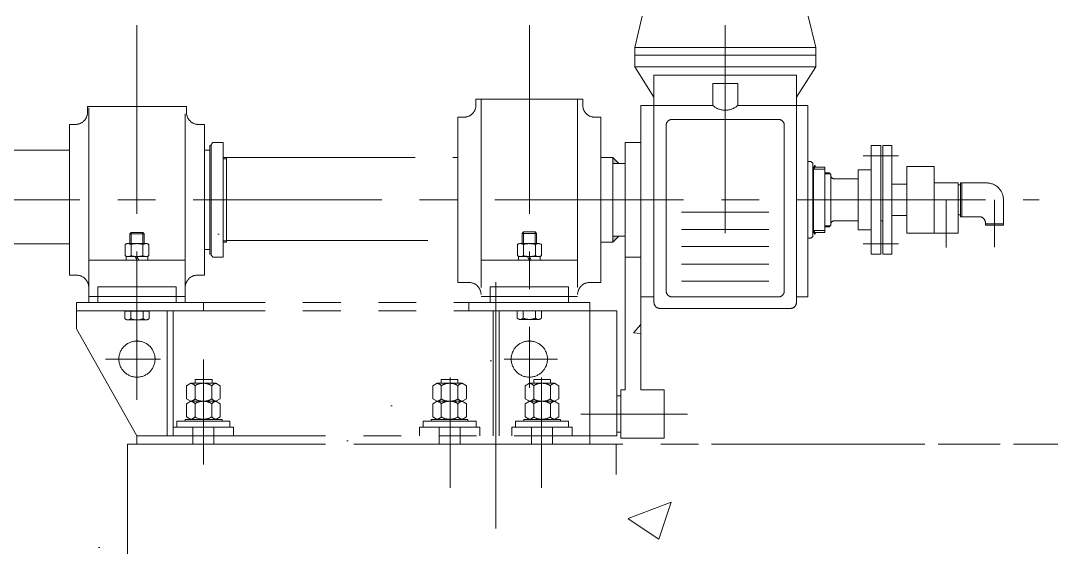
# Model space of a CAD drawing. Header units: millimetres. Extents: x 52110 to 400893, y -153728 to 31997.
# Drawn here: x 190182 to 191889, y -143907 to -143034 of the extents above; entities that cross this region are included whole.
import ezdxf

# ---------------------------------------------------------------- set-up
doc = ezdxf.new("R2010")
doc.units = ezdxf.units.MM
doc.header["$LTSCALE"] = 500
doc.linetypes.add('CENTER', pattern=[2, 1.25, -0.25, 0.25, -0.25])
doc.linetypes.add('PHANTOM2', pattern=[1.25, 0.625, -0.125, 0.125, -0.125, 0.125, -0.125])
for name, color, linetype, lineweight in [('2D', 4, 'PHANTOM2', 20), ('SHI', 7, 'Continuous', 40), ('ZHONG', 1, 'CENTER', 20)]:
    doc.layers.add(name, color=color, linetype=linetype, lineweight=lineweight)

# ---------------------------------------------------------------- blocks, each defined once
blk = doc.blocks.new('g11')
at = {"layer": '2D'}
h = blk.add_hatch(color=256, dxfattribs=at)
h.paths.add_polyline_path([(154041.9, 72533.8), (154041.9, 72533.8), (154041.9, 72523.8), (154031.9, 72523.8)])
h.paths.add_polyline_path([(154031.9, 72403.8), (154041.9, 72403.8), (154041.9, 72393.8)])
for p, q in [((153705.9, 72716.2), (153718.4, 72768.5)), ((154005.9, 72716.2), (153993.4, 72768.5)), ((153705.9, 72716.2), (153705.9, 72684.5)), ((153705.9, 72716.2), (154005.9, 72716.2)), ((154005.9, 72716.2), (154005.9, 72684.5)), ((153705.9, 72703.8), (154005.9, 72703.8)), ((153705.9, 72684.5), (153737.9, 72633.8)), ((153705.9, 72684.5), (154005.9, 72684.5)), ((154005.9, 72684.5), (153973.9, 72633.8)), ((153737.9, 72633.8), (153737.9, 72670.7)), ((153973.9, 72670.7), (153737.9, 72670.7)), ((153973.9, 72633.8), (153973.9, 72670.7)), ((153835.1, 72620.4), (153835.1, 72656.7)), ((153835.1, 72656.7), (153855.9, 72656.7)), ((153876.6, 72656.7), (153855.9, 72656.7)), ((153876.6, 72620.4), (153876.6, 72656.7)), ((153737.9, 72633.8), (153737.9, 72620.4)), ((153973.9, 72633.8), (153973.9, 72620.4)), ((154091.9, 72630.8), (154180.4, 72630.8)), ((154091.9, 72630.8), (154091.9, 72620.8)), ((154100.4, 72630.8), (154100.4, 72293.8)), ((154268.9, 72630.8), (154180.4, 72630.8)), ((154260.4, 72630.8), (154260.4, 72293.8)), ((154268.9, 72630.8), (154268.9, 72620.8)), ((153719.3, 72620.4), (153737.9, 72620.4)), ((153719.3, 72620.4), (153719.3, 72463.8)), ((153737.9, 72620.4), (153737.9, 72463.8)), ((153835.1, 72620.4), (153737.9, 72620.4)), ((153973.9, 72620.4), (153876.6, 72620.4)), ((153973.9, 72620.4), (153973.9, 72463.8)), ((153973.9, 72620.4), (153995.9, 72620.4)), ((153995.9, 72620.4), (153995.9, 72523.8)), ((154748.4, 72618.8), (154748.4, 72608.8)), ((154912.4, 72618.8), (154748.4, 72618.8)), ((154750.4, 72293.8), (154750.4, 72618.8)), ((154910.4, 72303.8), (154910.4, 72618.8)), ((154912.4, 72618.8), (154912.4, 72608.8)), ((153943.7, 72597.2), (153768, 72597.2)), ((154061.9, 72600.8), (154071.9, 72600.8)), ((154061.9, 72326.8), (154061.9, 72600.8)), ((154298.9, 72600.8), (154288.9, 72600.8)), ((154298.9, 72326.8), (154298.9, 72600.8)), ((153758, 72587.2), (153758, 72463.8)), ((153953.7, 72587.2), (153953.7, 72463.8)), ((154718.4, 72588.8), (154728.4, 72588.8)), ((154718.4, 72338.8), (154718.4, 72588.8)), ((154942.4, 72588.8), (154932.4, 72588.8)), ((154942.4, 72338.8), (154942.4, 72588.8)), ((153995.9, 72558.7), (154021.9, 72558.7)), ((154021.9, 72558.7), (154021.9, 72523.8)), ((154704.5, 72558.8), (154687.5, 72558.8)), ((154687.5, 72463.8), (154687.5, 72558.8)), ((154707.5, 72555.8), (154704.5, 72558.8)), ((153594.9, 72553.8), (153579.9, 72553.8)), ((153579.9, 72553.8), (153579.9, 72463.8)), ((153594.9, 72553.8), (153594.9, 72463.8)), ((153613.9, 72553.8), (153597.9, 72553.8)), ((153597.9, 72553.8), (153597.9, 72463.8)), ((153613.9, 72553.8), (153613.9, 72463.8)), ((154707.5, 72463.8), (154707.5, 72555.8)), ((154709.5, 72553.8), (154707.5, 72553.8)), ((154709.5, 72463.8), (154709.5, 72553.8)), ((154718.4, 72546.3), (154709.5, 72546.3)), ((153713.9, 72527.5), (153710.9, 72524.5)), ((153710.9, 72463.8), (153710.9, 72524.5)), ((153713.9, 72527.5), (153719.3, 72527.5)), ((153995.9, 72523.8), (153995.9, 72302.8)), ((154041.9, 72523.8), (154021.9, 72523.8)), ((154021.9, 72523.8), (154021.9, 72368.9)), ((154041.9, 72533.8), (154031.9, 72523.8)), ((154041.9, 72533.8), (154041.9, 72393.8)), ((154061.9, 72533.8), (154041.9, 72533.8)), ((154681.9, 72533.8), (154298.9, 72533.8)), ((154687.5, 72533.8), (154681.9, 72533.8)), ((154681.9, 72533.8), (154681.9, 72463.8)), ((154687.5, 72531.8), (154681.9, 72531.8)), ((153554.9, 72518.8), (153509.9, 72518.8)), ((153509.9, 72518.8), (153509.9, 72408.8)), ((153554.9, 72518.8), (153554.9, 72408.8)), ((153635.9, 72513.8), (153613.9, 72513.8)), ((153635.9, 72513.8), (153635.9, 72463.8)), ((153683.9, 72508.8), (153680.9, 72505.8)), ((153680.9, 72505.8), (153680.9, 72463.8)), ((153690.9, 72506.8), (153681.9, 72506.8)), ((153690.9, 72508.8), (153683.9, 72508.8)), ((153707.3, 72517.9), (153690.9, 72517.9)), ((153690.9, 72517.9), (153690.9, 72463.8)), ((153709.4, 72514.4), (153690.9, 72514.4)), ((153707.8, 72520.9), (153706.5, 72520.2)), ((153709.4, 72514), (153706.5, 72520.2)), ((153709.4, 72514.4), (153707.3, 72517.9)), ((153710.9, 72514.4), (153707.8, 72520.9)), ((153709.4, 72514), (153709.4, 72463.8)), ((153465.9, 72491.8), (153422.9, 72491.8)), ((153463.9, 72491.8), (153463.9, 72435.8)), ((153465.9, 72491.8), (153465.9, 72435.8)), ((153469.9, 72488.8), (153465.9, 72488.8)), ((153509.9, 72491.8), (153469.9, 72491.8)), ((153469.9, 72491.8), (153469.9, 72408.8)), ((153579.9, 72489.8), (153554.9, 72489.8)), ((153675.9, 72498.8), (153635.9, 72498.8)), ((153394.9, 72463.8), (153394.9, 72421.8)), ((153579.9, 72463.8), (153579.9, 72373.8)), ((153594.9, 72463.8), (153594.9, 72373.8)), ((153597.9, 72463.8), (153597.9, 72373.8)), ((153613.9, 72463.8), (153613.9, 72373.8)), ((153635.9, 72463.8), (153635.9, 72413.8)), ((153680.9, 72421.8), (153680.9, 72463.8)), ((153690.9, 72409.7), (153690.9, 72463.8)), ((153709.4, 72413.5), (153709.4, 72463.8)), ((153710.9, 72463.8), (153710.9, 72403)), ((153719.3, 72463.8), (153719.3, 72302.8)), ((153737.9, 72463.8), (153737.9, 72302.8)), ((153758, 72463.8), (153758, 72312.8)), ((153953.7, 72463.8), (153953.7, 72312.8)), ((153973.9, 72463.8), (153973.9, 72302.8)), ((154681.9, 72393.8), (154681.9, 72463.8)), ((154687.5, 72463.8), (154687.5, 72368.8)), ((154707.5, 72463.8), (154707.5, 72371.8)), ((154709.5, 72463.8), (154709.5, 72373.8)), ((153469.9, 72438.8), (153465.9, 72438.8)), ((153579.9, 72437.8), (153554.9, 72437.8)), ((153928.1, 72443.2), (153783.7, 72443.2)), ((153424.9, 72423.8), (153394.9, 72423.8)), ((153424.9, 72421.8), (153394.9, 72421.8)), ((153424.9, 72425.8), (153424.9, 72421.8)), ((153465.9, 72435.8), (153434.9, 72435.8)), ((153597.9, 72428.8), (153594.9, 72428.8)), ((153675.9, 72428.8), (153635.9, 72428.8)), ((153683.9, 72418.8), (153680.9, 72421.8)), ((153690.9, 72420.8), (153681.9, 72420.8)), ((153554.9, 72408.8), (153469.9, 72408.8)), ((153635.9, 72413.8), (153613.9, 72413.8)), ((153690.9, 72418.8), (153683.9, 72418.8)), ((153709.4, 72413.2), (153690.9, 72413.2)), ((153707.3, 72409.7), (153690.9, 72409.7)), ((153709.4, 72413.5), (153706.5, 72407.3)), ((153707.8, 72406.7), (153706.5, 72407.3)), ((153709.4, 72413.2), (153707.3, 72409.7)), ((153710.9, 72413.2), (153707.8, 72406.7)), ((153713.9, 72400), (153710.9, 72403)), ((153928.1, 72414.8), (153783.7, 72414.8)), ((154041.9, 72403.8), (154021.9, 72403.8)), ((154041.9, 72393.8), (154031.9, 72403.8)), ((153713.9, 72400), (153719.3, 72400)), ((153928.1, 72386.4), (153783.7, 72386.4)), ((154061.9, 72393.8), (154041.9, 72393.8)), ((154661.3, 72396.3), (154298.9, 72396.3)), ((154681.9, 72396.3), (154605.5, 72396.3)), ((154687.5, 72395.8), (154681.9, 72395.8)), ((154687.5, 72393.8), (154681.9, 72393.8)), ((154963.1, 72390.8), (154943.6, 72390.8)), ((153594.9, 72373.8), (153579.9, 72373.8)), ((153613.9, 72373.8), (153597.9, 72373.8)), ((153995.9, 72368.9), (154021.9, 72368.9)), ((153995.9, 72368.9), (153995.9, 72148.7)), ((154021.9, 72368.9), (154021.9, 72148.7)), ((154707.5, 72371.8), (154704.5, 72368.8)), ((154709.5, 72373.8), (154707.5, 72373.8)), ((154718.4, 72381.3), (154709.5, 72381.3)), ((153928.1, 72357.2), (153783.7, 72357.2)), ((154100.4, 72363.8), (154260.2, 72363.8)), ((154704.5, 72368.8), (154687.5, 72368.8)), ((154910.4, 72363.8), (154750.5, 72363.8)), ((154718.4, 72338.8), (154730.4, 72338.8)), ((154940.4, 72338.8), (154928.4, 72338.8)), ((154942.4, 72338.8), (154930.4, 72338.8)), ((153928.1, 72328.8), (153783.7, 72328.8)), ((154061.9, 72326.8), (154080.4, 72326.8)), ((154115.4, 72319.8), (154115.4, 72293.8)), ((154115.4, 72319.8), (154245.2, 72319.8)), ((154245.2, 72293.8), (154245.2, 72319.8)), ((154298.9, 72326.8), (154280.4, 72326.8)), ((154765.5, 72293.8), (154765.5, 72319.8)), ((154895.4, 72319.8), (154765.5, 72319.8)), ((154895.4, 72319.8), (154895.4, 72293.8)), ((153737.9, 72302.8), (153719.3, 72302.8)), ((153737.9, 72302.8), (153737.9, 72293.8)), ((153943.7, 72302.8), (153768, 72302.8)), ((153973.9, 72302.8), (153973.9, 72293.8)), ((153973.9, 72302.8), (153995.9, 72302.8)), ((154100.4, 72303.8), (154115.4, 72303.8)), ((154115.4, 72303.8), (154245.2, 72303.8)), ((154245.2, 72303.8), (154260.4, 72303.8)), ((154765.5, 72303.8), (154750.4, 72303.8)), ((154895.4, 72303.8), (154765.5, 72303.8)), ((154910.4, 72303.8), (154895.4, 72303.8)), ((154910.4, 72303.8), (154910.4, 72293.8)), ((153747.9, 72283.8), (153963.9, 72283.8)), ((154080.4, 72293.8), (154080.4, 72058.7)), ((154930.4, 72293.8), (154080.4, 72293.8)), ((154280.4, 72293.8), (154280.4, 72279.8)), ((154720.4, 72293.8), (154720.4, 72279.8)), ((154930.4, 72293.8), (154930.4, 72249.8)), ((154035.4, 72279.8), (154035.4, 72072.7)), ((154930.4, 72279.8), (154035.4, 72279.8)), ((154230.4, 72279.8), (154230.4, 72072.7)), ((154240.4, 72279.8), (154240.4, 72072.7)), ((154770.4, 72279.8), (154770.4, 72072.7)), ((154780.4, 72279.8), (154780.4, 72072.7)), ((154930.4, 72249.8), (154830.4, 72072.7)), ((154173.2, 72165.8), (154145.1, 72165.8)), ((154145.1, 72165.8), (154145.1, 72160.2)), ((154173.2, 72160.2), (154173.2, 72165.8)), ((154298.6, 72165.8), (154326.7, 72165.8)), ((154298.6, 72160.2), (154298.6, 72165.8)), ((154326.7, 72165.8), (154326.7, 72160.2)), ((154706.1, 72165.8), (154706.1, 72160.2)), ((154734.2, 72165.8), (154706.1, 72165.8)), ((154720.4, 72166.1), (154720.4, 72123.4)), ((154734.2, 72160.2), (154734.2, 72165.8)), ((153995.9, 72148.7), (153956.9, 72148.7)), ((153956.9, 72148.7), (153956.9, 72068.7)), ((154028.9, 72148.7), (154021.9, 72148.7)), ((154028.9, 72148.7), (154028.9, 72068.7)), ((154138.6, 72159.7), (154131.6, 72155.7)), ((154131.6, 72155.7), (154131.6, 72133.8)), ((154138.6, 72159.7), (154180.1, 72159.7)), ((154145.5, 72155.7), (154145.5, 72133.8)), ((154173.2, 72155.7), (154173.2, 72133.8)), ((154180.1, 72159.7), (154187.1, 72155.7)), ((154187.1, 72155.7), (154187.1, 72133.8)), ((154291.6, 72159.7), (154284.7, 72155.7)), ((154284.7, 72155.7), (154284.7, 72133.8)), ((154333.2, 72159.7), (154291.6, 72159.7)), ((154298.6, 72155.7), (154298.6, 72133.8)), ((154326.3, 72155.7), (154326.3, 72133.8)), ((154333.2, 72159.7), (154340.1, 72155.7)), ((154340.1, 72155.7), (154340.1, 72133.8)), ((154699.6, 72159.7), (154692.6, 72155.7)), ((154692.6, 72155.7), (154692.6, 72133.8)), ((154699.6, 72159.7), (154741.1, 72159.7)), ((154706.5, 72155.7), (154706.5, 72133.8)), ((154734.2, 72155.7), (154734.2, 72133.8)), ((154741.1, 72159.7), (154748.1, 72155.7)), ((154748.1, 72155.7), (154748.1, 72133.8)), ((154035.4, 72138.7), (154028.9, 72138.7)), ((154138.6, 72129.8), (154131.6, 72133.8)), ((154138.6, 72129.8), (154131.6, 72125.8)), ((154138.6, 72129.8), (154180.1, 72129.8)), ((154138.6, 72129.8), (154180.1, 72129.8)), ((154180.1, 72129.8), (154187.1, 72133.8)), ((154180.1, 72129.8), (154187.1, 72125.8)), ((154291.6, 72129.8), (154284.7, 72133.8)), ((154291.6, 72129.8), (154284.7, 72125.8)), ((154333.2, 72129.8), (154291.6, 72129.8)), ((154333.2, 72129.8), (154291.6, 72129.8)), ((154333.2, 72129.8), (154340.1, 72133.8)), ((154333.2, 72129.8), (154340.1, 72125.8)), ((154699.6, 72129.8), (154692.6, 72133.8)), ((154699.6, 72129.8), (154692.6, 72125.8)), ((154699.6, 72129.8), (154741.1, 72129.8)), ((154699.6, 72129.8), (154741.1, 72129.8)), ((154741.1, 72129.8), (154748.1, 72133.8)), ((154741.1, 72129.8), (154748.1, 72125.8)), ((154131.6, 72125.8), (154131.6, 72103.9)), ((154145.5, 72125.8), (154145.5, 72103.9)), ((154173.2, 72125.8), (154173.2, 72103.9)), ((154187.1, 72125.8), (154187.1, 72103.9)), ((154284.7, 72125.8), (154284.7, 72103.9)), ((154298.6, 72125.8), (154298.6, 72103.9)), ((154326.3, 72125.8), (154326.3, 72103.9)), ((154340.1, 72125.8), (154340.1, 72103.9)), ((154692.6, 72125.8), (154692.6, 72103.9)), ((154706.5, 72125.8), (154706.5, 72103.9)), ((154734.2, 72125.8), (154734.2, 72103.9)), ((154748.1, 72125.8), (154748.1, 72103.9)), ((154115.4, 72096.7), (154115.4, 72086.7)), ((154203.4, 72096.7), (154115.4, 72096.7)), ((154203.4, 72096.7), (154115.4, 72096.7)), ((154128.5, 72099.9), (154128.5, 72096.7)), ((154189.6, 72099.9), (154128.5, 72099.9)), ((154138.6, 72099.9), (154131.6, 72103.9)), ((154138.6, 72099.9), (154180.1, 72099.9)), ((154180.1, 72099.9), (154187.1, 72103.9)), ((154189.6, 72099.9), (154189.6, 72096.7)), ((154203.4, 72096.7), (154203.4, 72086.7)), ((154203.4, 72096.7), (154203.4, 72086.7)), ((154268.4, 72096.7), (154356.4, 72096.7)), ((154268.4, 72096.7), (154268.4, 72086.7)), ((154268.4, 72096.7), (154268.4, 72086.7)), ((154268.4, 72096.7), (154356.4, 72096.7)), ((154282.2, 72099.9), (154343.3, 72099.9)), ((154282.2, 72099.9), (154282.2, 72096.7)), ((154291.6, 72099.9), (154284.7, 72103.9)), ((154333.2, 72099.9), (154291.6, 72099.9)), ((154333.2, 72099.9), (154340.1, 72103.9)), ((154343.3, 72099.9), (154343.3, 72096.7)), ((154356.4, 72096.7), (154356.4, 72086.7)), ((154676.4, 72096.7), (154676.4, 72086.7)), ((154764.4, 72096.7), (154676.4, 72096.7)), ((154750.6, 72099.9), (154689.5, 72099.9)), ((154689.5, 72099.9), (154689.5, 72096.7)), ((154699.6, 72099.9), (154692.6, 72103.9)), ((154699.6, 72099.9), (154741.1, 72099.9)), ((154741.1, 72099.9), (154748.1, 72103.9)), ((154750.6, 72099.9), (154750.6, 72096.7)), ((154764.4, 72096.7), (154764.4, 72086.7)), ((154035.4, 72078.7), (154028.9, 72078.7)), ((154109.4, 72086.7), (154109.4, 72072.7)), ((154209.4, 72086.7), (154109.4, 72086.7)), ((154141.9, 72086.7), (154141.9, 72058.7)), ((154176.9, 72086.7), (154176.9, 72058.7)), ((154209.4, 72086.7), (154209.4, 72072.7)), ((154262.4, 72086.7), (154362.4, 72086.7)), ((154262.4, 72086.7), (154262.4, 72072.7)), ((154294.9, 72086.7), (154294.9, 72058.7)), ((154329.9, 72086.7), (154329.9, 72058.7)), ((154362.4, 72086.7), (154362.4, 72072.7)), ((154770.4, 72086.7), (154670.4, 72086.7)), ((154670.4, 72086.7), (154670.4, 72072.7)), ((154702.9, 72086.7), (154702.9, 72058.7)), ((154737.9, 72086.7), (154737.9, 72058.7)), ((153956.9, 72068.7), (154028.9, 72068.7)), ((154830.4, 72072.7), (154035.4, 72072.7)), ((154720.4, 72072.7), (154720.4, 72058.7)), ((154830.4, 72072.7), (154830.4, 72058.7)), ((154036.3, 72058.7), (154036.3, 72008.7)), ((154845.9, 72058.7), (154036.3, 72058.7)), ((154830.4, 72058.7), (154080.4, 72058.7)), ((154845.9, 72058.7), (154845.9, 72008.7))]:
    blk.add_line(p, q, dxfattribs=at)
at = {"layer": '2D', "ltscale": 10}
for p, q in [((155810.4, 72546.1), (154942.4, 72546.2)), ((154170.8, 72391.3), (154170.8, 72410.6)), ((154190, 72391.3), (154190, 72410.6)), ((154820.8, 72391.3), (154820.8, 72409.8)), ((154840, 72391.3), (154840, 72409.8)), ((155810.4, 72390.8), (154942.4, 72390.8))]:
    blk.add_line(p, q, dxfattribs=at)
at = {"layer": '2D', "ltscale": 14}
for p, q in [((154170.8, 72410.6), (154168.4, 72408.2)), ((154168.4, 72391.3), (154168.4, 72408.2)), ((154168.4, 72408.2), (154192.4, 72408.2)), ((154170.8, 72410.6), (154190, 72410.6)), ((154190, 72410.6), (154192.4, 72408.2)), ((154192.4, 72391.3), (154192.4, 72408.2)), ((154820.8, 72409.8), (154818.4, 72407.4)), ((154818.4, 72391.3), (154818.4, 72407.4)), ((154818.4, 72407.4), (154842.4, 72407.4)), ((154820.8, 72409.8), (154840, 72409.8)), ((154840, 72409.8), (154842.4, 72407.4)), ((154842.4, 72391.3), (154842.4, 72407.4)), ((154160.5, 72389.8), (154160.5, 72371.3)), ((154165.4, 72391.3), (154195.1, 72391.3)), ((154170.4, 72389.8), (154170.4, 72371.3)), ((154190.1, 72389.8), (154190.1, 72371.3)), ((154200, 72389.8), (154200, 72371.3)), ((154810.6, 72389.8), (154810.6, 72371.3)), ((154815.5, 72391.3), (154845.2, 72391.3)), ((154820.5, 72389.8), (154820.5, 72371.3)), ((154840.3, 72389.8), (154840.3, 72371.3)), ((154850.1, 72389.8), (154850.1, 72371.3)), ((154162.4, 72363.8), (154162.4, 72369.8)), ((154162.4, 72369.8), (154198.4, 72369.8)), ((154165.4, 72369.8), (154195.1, 72369.8)), ((154177.5, 72363.8), (154180.3, 72369.8)), ((154180.5, 72363.8), (154183.3, 72369.8)), ((154198.4, 72369.8), (154198.4, 72363.8)), ((154812.4, 72363.8), (154812.4, 72369.8)), ((154812.4, 72369.8), (154848.4, 72369.8)), ((154815.5, 72369.8), (154845.2, 72369.8)), ((154827.5, 72363.8), (154830.3, 72369.8)), ((154830.5, 72363.8), (154833.3, 72369.8)), ((154848.4, 72369.8), (154848.4, 72363.8)), ((154198.4, 72363.8), (154162.4, 72363.8)), ((154180.4, 72363.8), (154179.8, 72363.8)), ((154848.4, 72363.8), (154812.4, 72363.8)), ((154830.4, 72363.8), (154831, 72363.8)), ((154160.4, 72279.8), (154160.4, 72267.8)), ((154160.4, 72279.8), (154200.4, 72279.8)), ((154170.4, 72279.8), (154170.4, 72267.8)), ((154190.4, 72279.8), (154190.4, 72267.8)), ((154200.4, 72279.8), (154200.4, 72267.8)), ((154810.4, 72279), (154810.4, 72267)), ((154810.4, 72279), (154850.4, 72279)), ((154813.6, 72279), (154813.6, 72279.8)), ((154813.6, 72279.8), (154847.2, 72279.8)), ((154820.4, 72279), (154820.4, 72267)), ((154840.4, 72279), (154840.4, 72267)), ((154847.2, 72279), (154847.2, 72279.8)), ((154850.4, 72279), (154850.4, 72267)), ((154180.4, 72265.6), (154165.4, 72265.6)), ((154195.4, 72265.6), (154180.4, 72265.6)), ((154830.4, 72264.8), (154815.4, 72264.8)), ((154845.4, 72264.8), (154830.4, 72264.8))]:
    blk.add_line(p, q, dxfattribs=at)
at = {"layer": '2D'}
for centre in [(154180.4, 72199.8), (154830.4, 72199.8)]:
    blk.add_circle(centre, 30, dxfattribs=at)
for centre, radius, start, end in [((153855.9, 72643), 30.7, 227.4066, 312.5934), ((154071.9, 72620.8), 20, 270, 0), ((154288.9, 72620.8), 20, 180, 270), ((154728.4, 72608.8), 20, 270, 0), ((154932.4, 72608.8), 20, 180, 270), ((153768, 72587.2), 10, 90, 180), ((153943.7, 72587.2), 10, 0, 90), ((153422.9, 72463.8), 28, 90, 180), ((153675.9, 72503.8), 5, 270, 0), ((153434.9, 72425.8), 10, 90, 180), ((153675.9, 72423.8), 5, 0, 90), ((154730.4, 72318.8), 20, 0, 90), ((154930.4, 72318.8), 20, 90, 180), ((154080.4, 72306.8), 20, 0, 90), ((154280.4, 72306.8), 20, 90, 180), ((153768, 72312.8), 10, 180, 270), ((153943.7, 72312.8), 10, 270, 0), ((153747.9, 72293.8), 10, 180, 270), ((153963.9, 72293.8), 10, 270, 0), ((154136.8, 72148.7), 11.1, 38.9393, 81.0607), ((154159.4, 72133.7), 26, 57.7958, 122.2042), ((154181.9, 72148.7), 11.1, 98.9393, 141.0607), ((154289.9, 72148.7), 11.1, 38.9393, 81.0607), ((154312.4, 72133.7), 26, 57.7958, 122.2042), ((154334.9, 72148.7), 11.1, 98.9393, 141.0607), ((154697.8, 72148.7), 11.1, 38.9393, 81.0607), ((154720.4, 72133.7), 26, 57.7958, 122.2042), ((154742.9, 72148.7), 11.1, 98.9393, 141.0607), ((154136.8, 72140.8), 11.1, 278.9393, 321.0607), ((154136.8, 72118.8), 11.1, 38.9393, 81.0607), ((154159.4, 72155.8), 26, 237.7958, 302.2042), ((154159.4, 72103.8), 26, 57.7958, 122.2042), ((154181.9, 72140.8), 11.1, 218.9393, 261.0607), ((154181.9, 72118.8), 11.1, 98.9393, 141.0607), ((154289.9, 72140.8), 11.1, 278.9393, 321.0607), ((154289.9, 72118.8), 11.1, 38.9393, 81.0607), ((154312.4, 72155.8), 26, 237.7958, 302.2042), ((154312.4, 72103.8), 26, 57.7958, 122.2042), ((154334.9, 72140.8), 11.1, 218.9393, 261.0607), ((154334.9, 72118.8), 11.1, 98.9393, 141.0607), ((154697.8, 72140.8), 11.1, 278.9393, 321.0607), ((154697.8, 72118.8), 11.1, 38.9393, 81.0607), ((154720.4, 72155.8), 26, 237.7958, 302.2042), ((154720.4, 72103.8), 26, 57.7958, 122.2042), ((154742.9, 72140.8), 11.1, 218.9393, 261.0607), ((154742.9, 72118.8), 11.1, 98.9393, 141.0607), ((154136.8, 72110.9), 11.1, 278.9393, 321.0607), ((154159.4, 72125.9), 26, 237.7958, 302.2042), ((154181.9, 72110.9), 11.1, 218.9393, 261.0607), ((154289.9, 72110.9), 11.1, 278.9393, 321.0607), ((154312.4, 72125.9), 26, 237.7958, 302.2042), ((154334.9, 72110.9), 11.1, 218.9393, 261.0607), ((154697.8, 72110.9), 11.1, 278.9393, 321.0607), ((154720.4, 72125.9), 26, 237.7958, 302.2042), ((154742.9, 72110.9), 11.1, 218.9393, 261.0607)]:
    blk.add_arc(centre, radius, start, end, dxfattribs=at)
at = {"layer": '2D', "ltscale": 14}
for centre, radius, start, end in [((154165.4, 72382.4), 8.87, 56.1666, 123.887), ((154180.3, 72358), 33.2, 72.6881, 107.3119), ((154195.1, 72382.4), 8.87, 56.113, 123.8334), ((154815.5, 72382.4), 8.87, 56.1666, 123.887), ((154830.4, 72358), 33.2, 72.6881, 107.3119), ((154845.2, 72382.4), 8.87, 56.113, 123.8334), ((154165.4, 72378.6), 8.87, 236.077, 303.8693), ((154180.3, 72403), 33.2, 252.683, 287.317), ((154195.1, 72378.6), 8.87, 236.1307, 303.923), ((154815.5, 72378.6), 8.87, 236.077, 303.8693), ((154830.4, 72403), 33.2, 252.683, 287.317), ((154845.2, 72378.6), 8.87, 236.1307, 303.923), ((154165.4, 72272.2), 6.67, 221.5411, 318.4023), ((154180.4, 72288.9), 23.3, 244.6213, 295.3568), ((154195.4, 72272.2), 6.67, 221.5411, 318.4592), ((154815.4, 72271.4), 6.67, 221.5411, 318.4023), ((154830.4, 72288.1), 23.3, 244.6213, 295.3568), ((154845.4, 72271.4), 6.67, 221.5411, 318.4592)]:
    blk.add_arc(centre, radius, start, end, dxfattribs=at)
for p in [(154180.3, 72391.3), (154830.4, 72391.3), (154180.4, 72363.8), (154830.4, 72363.8), (154830.4, 72279.8)]:
    blk.add_point(p, dxfattribs=at)
at = {"layer": '2D', "color": 6, "ltscale": 14}
for p in [(154180.4, 72363.8), (154830.4, 72363.8)]:
    blk.add_point(p, dxfattribs=at)
at = {"layer": 'ZHONG', "color": 1, "ltscale": 0.5}
for p, q in [((153855.9, 73253.5), (153855.9, 72386.9)), ((154180.4, 72753.3), (154180.4, 72151.9)), ((154830.4, 72753.3), (154830.4, 72132)), ((156237.3, 72463.8), (153335.6, 72463.8))]:
    blk.add_line(p, q, dxfattribs=at)
at = {"layer": 'ZHONG', "ltscale": 14}
for p, q in [((153627.5, 72536.7), (153569, 72536.7)), ((153627.5, 72390.8), (153569, 72390.8)), ((154235.9, 72072.7), (154235.9, 72327.1)), ((154830.4, 72252.1), (154830.4, 72328.8)), ((154830.4, 72252.1), (154830.4, 72154.8)), ((154222.2, 72199.8), (154133.9, 72199.8)), ((154882.3, 72199.8), (154791.3, 72199.8)), ((154160.1, 72169.1), (154160.1, 71986.5)), ((154311.7, 72169.1), (154311.7, 71986.5)), ((154720.4, 72102.1), (154720.4, 72025.2)), ((154235.9, 72072.7), (154235.9, 71919))]:
    blk.add_line(p, q, dxfattribs=at)
at = {"layer": 'ZHONG'}
for p, q in [((153855.9, 72408.6), (153855.9, 72518)), ((154720.4, 72198.9), (154720.4, 72078.7))]:
    blk.add_line(p, q, dxfattribs=at)
at = {"layer": 'ZHONG', "ltscale": 10}
for p, q in [((153409.9, 72463.8), (153409.9, 72385.5)), ((153489.9, 72463.8), (153489.9, 72384.5)), ((154095.2, 72108.7), (153918.4, 72108.7))]:
    blk.add_line(p, q, dxfattribs=at)

msp = doc.modelspace()

# ---------------------------------------------------------------- hatches: boundary and pattern name
at = {"layer": '2D'}
h = msp.add_hatch(dxfattribs=at)
h.set_pattern_fill('AR-CONC', color=256, scale=4, style=0)
h.set_pattern_definition([(50, (-6e-11, -214795.77), (728.7387, -63.7563), [76.2, -838.2]), (355, (-6e-11, -214795.8), (-140.9713, 764.2266), [60.96, -670.56]), (100.451, (60.7, -214801.1), (587.77, 700.4668), [64.76, -712.36]), (46.1842, (-6e-11, -214592.6), (1084.316, -168.1693), [114.3, -1257.3]), (96.6356, (90.4, -214606.6), (949.617, 989.702), [97.14, -1068.54]), (351.184, (-6e-11, -214592.6), (949.6184, 989.7005), [91.44, -1005.84]), (21, (101.6, -214643.37), (606.4595, -409.062), [76.2, -838.2]), (326, (101.6, -214643.4), (247.208, 736.752), [60.96, -670.56]), (71.4514, (152.14, -214677.46), (853.666, 327.6914), [64.76, -712.36]), (37.5, (-6e-11, -214795.77), (12.3544, 338.22016), [0, -662.432, 0, -680.72, 0, -673.1]), (7.5, (-6e-11, -214795.77), (267.27865, 400.7223), [0, -388.112, 0, -647.192, 0, -256.54]), (327.5, (-226.57, -214795.77), (542.36238, -22.91498), [0, -254, 0, -792.48, 0, -1051.56]), (317.5, (-328.17, -214795.77), (592.5167, 101.706), [0, -330.2, 0, -526.288, 0, -746.76])])
h.paths.add_polyline_path([(189956.3444, -143430.998), (189956.3444, -143455.78261)])
h.paths.add_polyline_path([(189986.3444, -143205.72273), (189986.3444, -143228.09357), (189986.3444, -143232.28049)])
h.paths.add_polyline_path([(189951.14825, -143209.11504), (189945.9521, -143218.11504), (189951.14825, -143227.11504), (189961.54055, -143227.11504), (189966.73671, -143218.11504), (189961.54055, -143209.11504)])
h.paths.add_polyline_path([(189981.14825, -143209.11504), (189975.9521, -143218.11504), (189981.14825, -143227.11504), (189991.54055, -143227.11504), (189996.73671, -143218.11504), (189991.54055, -143209.11504)])
h.paths.add_polyline_path([(189981.14825, -143434.39031), (189975.9521, -143443.39031), (189981.14825, -143452.39031), (189991.54055, -143452.39031), (189996.73671, -143443.39031), (189991.54055, -143434.39031)])
h.paths.add_polyline_path([(189951.14825, -143434.39031), (189945.9521, -143443.39031), (189951.14825, -143452.39031), (189961.54055, -143452.39031), (189966.73671, -143443.39031), (189961.54055, -143434.39031)])
edge = h.paths.add_edge_path(flags=16)
edge.add_line((190871.49966, -143689.63267), (190864.57146, -143685.63267))
edge.add_line((190864.57146, -143685.63267), (190864.57146, -143663.71267))
edge.add_line((190864.57146, -143663.71267), (190871.49966, -143659.71267))
edge.add_arc((190869.77005, -143670.70845), 11.13098, 38.93925372, 81.06074628, ccw=False)
edge.add_line((190878.42786, -143663.71267), (190878.42786, -143685.63267))
edge.add_arc((190869.77005, -143678.6369), 11.13098, 278.93925372, 321.06074628, ccw=False)
edge = h.paths.add_edge_path(flags=16)
edge.add_arc((190869.77005, -143678.6369), 11.13098, 278.93925372, 321.06074628)
edge.add_arc((190892.28427, -143663.63267), 26, 237.79577249, 302.20422751)
edge.add_arc((190914.79849, -143678.6369), 11.13098, 218.93925372, 261.06074628)
edge.add_arc((190914.79849, -143700.62845), 11.13098, 98.93925372, 141.06074628)
edge.add_arc((190892.28427, -143715.63267), 26, 57.79577249, 122.20422751)
edge.add_arc((190869.77005, -143700.62845), 11.13098, 38.93925372, 81.06074628)
edge = h.paths.add_edge_path(flags=16)
edge.add_arc((190869.77005, -143670.70845), 11.13098, 38.93925372, 81.06074628)
edge.add_line((190871.49966, -143659.71267), (190913.06888, -143659.71267))
edge.add_arc((190914.79849, -143670.70845), 11.13098, 98.93925372, 141.06074628)
edge.add_arc((190892.28427, -143685.71267), 26, 57.79577249, 122.20422751)
edge = h.paths.add_edge_path(flags=16)
edge.add_line((190864.57146, -143663.71267), (190864.57146, -143685.63267))
edge.add_line((190871.49966, -143689.63267), (190864.57146, -143685.63267))
edge.add_line((190871.49966, -143689.63267), (190913.06888, -143689.63267))
edge.add_line((190913.06888, -143689.63267), (190919.99708, -143685.63267))
edge.add_line((190919.99708, -143663.71267), (190919.99708, -143685.63267))
edge.add_line((190913.06888, -143659.71267), (190919.99708, -143663.71267))
edge.add_line((190871.49966, -143659.71267), (190913.06888, -143659.71267))
edge.add_line((190871.49966, -143659.71267), (190864.57146, -143663.71267))
edge = h.paths.add_edge_path(flags=16)
edge.add_line((190913.06888, -143719.55267), (190919.99708, -143715.55267))
edge.add_line((190919.99708, -143693.63267), (190919.99708, -143715.55267))
edge.add_line((190913.06888, -143689.63267), (190919.99708, -143693.63267))
edge.add_line((190871.49966, -143689.63267), (190913.06888, -143689.63267))
edge.add_line((190871.49966, -143689.63267), (190864.57146, -143693.63267))
edge.add_line((190864.57146, -143693.63267), (190864.57146, -143715.55267))
edge.add_line((190864.57146, -143715.55267), (190871.49966, -143719.55267))
edge.add_arc((190869.77005, -143708.5569), 11.13098, 278.93925372, 321.06074628)
edge.add_arc((190892.28427, -143693.55267), 26, 237.79577249, 302.20422751)
edge.add_arc((190914.79849, -143708.5569), 11.13098, 218.93925372, 261.06074628)
edge = h.paths.add_edge_path(flags=16)
edge.add_line((190878.42786, -143693.63267), (190878.42786, -143715.55267))
edge.add_arc((190869.77005, -143708.5569), 11.13098, 278.93925372, 321.06074628)
edge.add_line((190871.49966, -143719.55267), (190864.57146, -143715.55267))
edge.add_line((190864.57146, -143693.63267), (190864.57146, -143715.55267))
edge.add_line((190871.49966, -143689.63267), (190864.57146, -143693.63267))
edge.add_arc((190869.77005, -143700.62845), 11.13098, 38.93925372, 81.06074628)
edge = h.paths.add_edge_path(flags=16)
edge.add_arc((190914.79849, -143670.70845), 11.13098, 98.93925372, 141.06074628)
edge.add_line((190913.06888, -143659.71267), (190919.99708, -143663.71267))
edge.add_line((190919.99708, -143663.71267), (190919.99708, -143685.63267))
edge.add_line((190913.06888, -143689.63267), (190919.99708, -143685.63267))
edge.add_arc((190914.79849, -143678.6369), 11.13098, 218.93925372, 261.06074628)
edge.add_line((190906.14067, -143663.71267), (190906.14067, -143685.63267))
edge = h.paths.add_edge_path(flags=16)
edge.add_line((190913.06888, -143719.55267), (190919.99708, -143715.55267))
edge.add_arc((190914.79849, -143708.5569), 11.13098, 218.93925372, 261.06074628)
edge.add_line((190906.14067, -143693.63267), (190906.14067, -143715.55267))
edge.add_arc((190914.79849, -143700.62845), 11.13098, 98.93925372, 141.06074628)
edge.add_line((190913.06888, -143689.63267), (190919.99708, -143693.63267))
edge.add_line((190919.99708, -143693.63267), (190919.99708, -143715.55267))
edge = h.paths.add_edge_path(flags=0)
edge.add_arc((190892.28427, -143693.55267), 26, 237.79577249, 302.20422751)
edge.add_line((190878.42786, -143693.63267), (190878.42786, -143715.55267))
edge.add_arc((190892.28427, -143715.63267), 26, 57.79577249, 122.20422751)
edge.add_line((190906.14067, -143693.63267), (190906.14067, -143715.55267))
edge = h.paths.add_edge_path(flags=0)
edge.add_line((190878.42786, -143663.71267), (190878.42786, -143685.63267))
edge.add_arc((190892.28427, -143685.71267), 26, 57.79577249, 122.20422751)
edge.add_line((190906.14067, -143663.71267), (190906.14067, -143685.63267))
edge.add_arc((190892.28427, -143663.63267), 26, 237.79577249, 302.20422751)
h.paths.add_polyline_path([(190936.28427, -143722.75267), (190848.28427, -143722.75267)], flags=16)
edge = h.paths.add_edge_path(flags=16)
edge.add_line((190936.28427, -143722.75267), (190936.28427, -143732.75267))
edge.add_line((190936.28427, -143722.75267), (190936.28427, -143732.75267))
edge = h.paths.add_edge_path(flags=16)
edge.add_line((190463.55979, -143659.71267), (190456.63159, -143663.71267))
edge.add_line((190456.63159, -143663.71267), (190456.63159, -143685.63267))
edge.add_line((190456.63159, -143685.63267), (190463.55979, -143689.63267))
edge.add_line((190463.55979, -143689.63267), (190505.12901, -143689.63267))
edge.add_line((190505.12901, -143689.63267), (190512.05721, -143685.63267))
edge.add_line((190512.05721, -143685.63267), (190512.05721, -143663.71267))
edge.add_line((190512.05721, -143663.71267), (190505.12901, -143659.71267))
edge.add_arc((190506.85862, -143670.70845), 11.13098, 98.93925372, 141.06074628)
edge.add_arc((190484.3444, -143685.71267), 26, 57.79577249, 122.20422751)
edge.add_arc((190461.83018, -143670.70845), 11.13098, 38.93925372, 81.06074628)
edge = h.paths.add_edge_path(flags=16)
edge.add_arc((190461.83018, -143670.70845), 11.13098, 38.93925372, 81.06074628)
edge.add_line((190470.488, -143663.71267), (190470.488, -143685.63267))
edge.add_arc((190461.83018, -143678.6369), 11.13098, 278.93925372, 321.06074628)
edge.add_line((190505.12901, -143689.63267), (190463.55979, -143689.63267))
edge.add_arc((190506.85862, -143678.6369), 11.13098, 218.93925372, 261.06074628)
edge.add_line((190498.20081, -143663.71267), (190498.20081, -143685.63267))
edge.add_arc((190506.85862, -143670.70845), 11.13098, 98.93925372, 141.06074628)
edge.add_line((190505.12901, -143659.71267), (190463.55979, -143659.71267))
edge = h.paths.add_edge_path(flags=16)
edge.add_line((190463.55979, -143719.55267), (190456.63159, -143715.55267))
edge.add_line((190456.63159, -143693.63267), (190456.63159, -143715.55267))
edge.add_line((190463.55979, -143689.63267), (190456.63159, -143693.63267))
edge.add_arc((190461.83018, -143700.62845), 11.13098, 38.93925372, 81.06074628)
edge.add_line((190470.488, -143693.63267), (190470.488, -143715.55267))
edge.add_arc((190461.83018, -143708.5569), 11.13098, 278.93925372, 321.06074628, ccw=False)
edge = h.paths.add_edge_path(flags=16)
edge.add_line((190505.12901, -143719.55267), (190463.55979, -143719.55267))
edge.add_arc((190461.83018, -143708.5569), 11.13098, 278.93925372, 321.06074628)
edge.add_arc((190484.3444, -143693.55267), 26, 237.79577249, 302.20422751)
edge.add_arc((190506.85862, -143708.5569), 11.13098, 218.93925372, 261.06074628)
edge = h.paths.add_edge_path(flags=16)
edge.add_line((190463.55979, -143659.71267), (190456.63159, -143663.71267))
edge.add_line((190505.12901, -143659.71267), (190463.55979, -143659.71267))
edge.add_line((190505.12901, -143659.71267), (190512.05721, -143663.71267))
edge.add_line((190512.05721, -143663.71267), (190512.05721, -143685.63267))
edge.add_line((190505.12901, -143689.63267), (190512.05721, -143685.63267))
edge.add_arc((190506.85862, -143700.62845), 11.13098, 98.93925372, 141.06074628)
edge.add_arc((190484.3444, -143715.63267), 26, 57.79577249, 122.20422751)
edge.add_arc((190461.83018, -143700.62845), 11.13098, 38.93925372, 81.06074628)
edge.add_line((190463.55979, -143689.63267), (190456.63159, -143685.63267))
edge.add_line((190456.63159, -143663.71267), (190456.63159, -143685.63267))
edge = h.paths.add_edge_path(flags=0)
edge.add_arc((190506.85862, -143678.6369), 11.13098, 218.93925372, 261.06074628)
edge.add_line((190505.12901, -143689.63267), (190463.55979, -143689.63267))
edge.add_arc((190461.83018, -143678.6369), 11.13098, 278.93925372, 321.06074628)
edge.add_arc((190484.3444, -143663.63267), 26, 237.79577249, 302.20422751)
edge = h.paths.add_edge_path(flags=16)
edge.add_line((190463.55979, -143719.55267), (190456.63159, -143715.55267))
edge.add_line((190505.12901, -143719.55267), (190463.55979, -143719.55267))
edge.add_line((190505.12901, -143719.55267), (190512.05721, -143715.55267))
edge.add_line((190512.05721, -143693.63267), (190512.05721, -143715.55267))
edge.add_line((190505.12901, -143689.63267), (190512.05721, -143693.63267))
edge.add_line((190505.12901, -143689.63267), (190463.55979, -143689.63267))
edge.add_line((190463.55979, -143689.63267), (190456.63159, -143693.63267))
edge.add_line((190456.63159, -143693.63267), (190456.63159, -143715.55267))
edge = h.paths.add_edge_path(flags=16)
edge.add_line((190505.12901, -143719.55267), (190512.05721, -143715.55267))
edge.add_arc((190506.85862, -143708.5569), 11.13098, 218.93925372, 261.06074628)
edge.add_line((190498.20081, -143693.63267), (190498.20081, -143715.55267))
edge.add_arc((190506.85862, -143700.62845), 11.13098, 98.93925372, 141.06074628)
edge.add_line((190505.12901, -143689.63267), (190512.05721, -143693.63267))
edge.add_line((190512.05721, -143693.63267), (190512.05721, -143715.55267))
edge = h.paths.add_edge_path(flags=0)
edge.add_arc((190484.3444, -143693.55267), 26, 237.79577249, 302.20422751)
edge.add_line((190470.488, -143693.63267), (190470.488, -143715.55267))
edge.add_arc((190484.3444, -143715.63267), 26, 57.79577249, 122.20422751)
edge.add_line((190498.20081, -143693.63267), (190498.20081, -143715.55267))
edge = h.paths.add_edge_path(flags=0)
edge.add_line((190498.20081, -143663.71267), (190498.20081, -143685.63267))
edge.add_arc((190484.3444, -143663.63267), 26, 237.79577249, 302.20422751)
edge.add_line((190470.488, -143663.71267), (190470.488, -143685.63267))
edge.add_arc((190484.3444, -143685.71267), 26, 57.79577249, 122.20422751)
h.paths.add_polyline_path([(191001.3444, -143722.75267), (191089.3444, -143722.75267)], flags=16)
edge = h.paths.add_edge_path(flags=16)
edge.add_line((191001.3444, -143722.75267), (191001.3444, -143732.75267))
edge.add_line((191001.3444, -143722.75267), (191001.3444, -143732.75267))
edge = h.paths.add_edge_path(flags=16)
edge.add_line((191073.05721, -143685.63267), (191066.12901, -143689.63267))
edge.add_arc((191067.85862, -143678.6369), 11.13098, 218.93925372, 261.06074628, ccw=False)
edge.add_line((191059.20081, -143685.63267), (191059.20081, -143663.71267))
edge.add_arc((191067.85862, -143670.70845), 11.13098, 98.93925372, 141.06074628, ccw=False)
edge.add_line((191066.12901, -143659.71267), (191073.05721, -143663.71267))
edge.add_line((191073.05721, -143663.71267), (191073.05721, -143685.63267))
edge = h.paths.add_edge_path(flags=16)
edge.add_arc((191067.85862, -143670.70845), 11.13098, 98.93925372, 141.06074628)
edge.add_arc((191045.3444, -143685.71267), 26, 57.79577249, 122.20422751)
edge.add_arc((191022.83018, -143670.70845), 11.13098, 38.93925372, 81.06074628)
edge.add_line((191066.12901, -143659.71267), (191024.55979, -143659.71267))
edge = h.paths.add_edge_path(flags=16)
edge.add_line((191024.55979, -143689.63267), (191017.63159, -143685.63267))
edge.add_line((191017.63159, -143663.71267), (191017.63159, -143685.63267))
edge.add_line((191024.55979, -143659.71267), (191017.63159, -143663.71267))
edge.add_arc((191022.83018, -143670.70845), 11.13098, 38.93925372, 81.06074628)
edge.add_line((191031.488, -143663.71267), (191031.488, -143685.63267))
edge.add_arc((191022.83018, -143678.6369), 11.13098, 278.93925372, 321.06074628, ccw=False)
edge = h.paths.add_edge_path(flags=16)
edge.add_line((191073.05721, -143715.55267), (191066.12901, -143719.55267))
edge.add_arc((191067.85862, -143708.5569), 11.13098, 218.93925372, 261.06074628, ccw=False)
edge.add_line((191059.20081, -143715.55267), (191059.20081, -143693.63267))
edge.add_arc((191067.85862, -143700.62845), 11.13098, 98.93925372, 141.06074628)
edge.add_line((191066.12901, -143689.63267), (191073.05721, -143693.63267))
edge.add_line((191073.05721, -143693.63267), (191073.05721, -143715.55267))
edge = h.paths.add_edge_path(flags=16)
edge.add_arc((191022.83018, -143700.62845), 11.13098, 38.93925372, 81.06074628)
edge.add_arc((191022.83018, -143678.6369), 11.13098, 278.93925372, 321.06074628)
edge.add_arc((191045.3444, -143663.63267), 26, 237.79577249, 302.20422751)
edge.add_arc((191067.85862, -143678.6369), 11.13098, 218.93925372, 261.06074628)
edge.add_arc((191067.85862, -143700.62845), 11.13098, 98.93925372, 141.06074628)
edge.add_arc((191045.3444, -143715.63267), 26, 57.79577249, 122.20422751)
edge = h.paths.add_edge_path(flags=16)
edge.add_arc((191022.83018, -143708.5569), 11.13098, 278.93925372, 321.06074628)
edge.add_arc((191045.3444, -143693.55267), 26, 237.79577249, 302.20422751)
edge.add_arc((191067.85862, -143708.5569), 11.13098, 218.93925372, 261.06074628)
edge.add_line((191066.12901, -143719.55267), (191024.55979, -143719.55267))
edge = h.paths.add_edge_path(flags=16)
edge.add_line((191066.12901, -143689.63267), (191024.55979, -143689.63267))
edge.add_line((191024.55979, -143689.63267), (191017.63159, -143693.63267))
edge.add_line((191017.63159, -143693.63267), (191017.63159, -143715.55267))
edge.add_line((191024.55979, -143719.55267), (191017.63159, -143715.55267))
edge.add_line((191066.12901, -143719.55267), (191024.55979, -143719.55267))
edge.add_line((191066.12901, -143719.55267), (191073.05721, -143715.55267))
edge.add_line((191073.05721, -143693.63267), (191073.05721, -143715.55267))
edge.add_line((191066.12901, -143689.63267), (191073.05721, -143693.63267))
edge = h.paths.add_edge_path(flags=16)
edge.add_line((191024.55979, -143689.63267), (191017.63159, -143685.63267))
edge.add_line((191066.12901, -143689.63267), (191024.55979, -143689.63267))
edge.add_line((191066.12901, -143689.63267), (191073.05721, -143685.63267))
edge.add_line((191073.05721, -143663.71267), (191073.05721, -143685.63267))
edge.add_line((191066.12901, -143659.71267), (191073.05721, -143663.71267))
edge.add_line((191066.12901, -143659.71267), (191024.55979, -143659.71267))
edge.add_line((191024.55979, -143659.71267), (191017.63159, -143663.71267))
edge.add_line((191017.63159, -143663.71267), (191017.63159, -143685.63267))
edge = h.paths.add_edge_path(flags=0)
edge.add_arc((191045.3444, -143663.63267), 26, 237.79577249, 302.20422751)
edge.add_line((191031.488, -143663.71267), (191031.488, -143685.63267))
edge.add_arc((191045.3444, -143685.71267), 26, 57.79577249, 122.20422751)
edge.add_line((191059.20081, -143663.71267), (191059.20081, -143685.63267))
edge = h.paths.add_edge_path(flags=0)
edge.add_line((191059.20081, -143693.63267), (191059.20081, -143715.55267))
edge.add_arc((191045.3444, -143693.55267), 26, 237.79577249, 302.20422751)
edge.add_line((191031.488, -143693.63267), (191031.488, -143715.55267))
edge.add_arc((191045.3444, -143715.63267), 26, 57.79577249, 122.20422751)
edge = h.paths.add_edge_path(flags=16)
edge.add_line((191031.488, -143693.63267), (191031.488, -143715.55267))
edge.add_arc((191022.83018, -143708.5569), 11.13098, 278.93925372, 321.06074628)
edge.add_line((191024.55979, -143719.55267), (191017.63159, -143715.55267))
edge.add_line((191017.63159, -143693.63267), (191017.63159, -143715.55267))
edge.add_line((191024.55979, -143689.63267), (191017.63159, -143693.63267))
edge.add_arc((191022.83018, -143700.62845), 11.13098, 38.93925372, 81.06074628)
edge = h.paths.add_edge_path()
edge.add_arc((191781.8444, -143330.75267), 28, 0, 90)
edge.add_line((191781.8444, -143302.75267), (191738.8444, -143302.75267))
edge.add_line((191738.8444, -143302.75267), (191738.8444, -143358.75267))
edge.add_line((191738.8444, -143358.75267), (191769.8444, -143358.75267))
edge.add_arc((191769.8444, -143368.75267), 10, 0, 90, ccw=False)
edge.add_line((191779.8444, -143368.75267), (191779.8444, -143372.75267))
edge.add_line((191779.8444, -143372.75267), (191809.8444, -143372.75267))
edge.add_line((191809.8444, -143372.75267), (191809.8444, -143330.75267))
h.paths.add_polyline_path([(191609.8444, -143240.75267), (191624.8444, -143240.75267), (191624.8444, -143330.75267), (191624.8444, -143420.75267), (191609.8444, -143420.75267), (191609.8444, -143330.75267)])
h.paths.add_polyline_path([(191498.8444, -143078.36959), (191498.8444, -143110.01104), (191466.8444, -143160.72996), (191466.8444, -143123.86771), (191230.8444, -143123.86771), (191230.8444, -143160.72996), (191198.8444, -143110.01104), (191198.8444, -143078.36959)])
edge = h.paths.add_edge_path(flags=17)
edge.add_line((191498.8444, -143078.36959), (191486.3444, -143025.98133))
edge.add_line((191498.8444, -143078.36959), (191198.8444, -143078.36959))
edge.add_line((191198.8444, -143078.36959), (191211.3444, -143025.98133))
edge.add_line((191211.3444, -143025.98133), (191486.3444, -143025.98133))
edge = h.paths.add_edge_path()
edge.add_line((191498.8444, -143078.36959), (191498.8444, -143110.01104))
edge.add_line((191498.8444, -143078.36959), (191486.3444, -143025.98133))
edge.add_line((191211.3444, -143025.98133), (191486.3444, -143025.98133))
edge.add_line((191198.8444, -143078.36959), (191211.3444, -143025.98133))
edge.add_line((191198.8444, -143078.36959), (191198.8444, -143110.01104))
edge.add_line((191498.8444, -143110.01104), (191198.8444, -143110.01104))
edge = h.paths.add_edge_path(flags=17)
edge.add_line((191466.8444, -143160.72996), (191466.8444, -143174.13641))
edge.add_line((191466.8444, -143174.13641), (191369.62262, -143174.13641))
edge.add_line((191369.62262, -143174.13641), (191369.62262, -143137.8307))
edge.add_line((191369.62262, -143137.8307), (191348.8444, -143137.8307))
edge.add_line((191348.8444, -143137.8307), (191328.06619, -143137.8307))
edge.add_line((191328.06619, -143137.8307), (191328.06619, -143174.13641))
edge.add_line((191328.06619, -143174.13641), (191230.8444, -143174.13641))
edge.add_line((191230.8444, -143160.72996), (191230.8444, -143174.13641))
edge.add_line((191230.8444, -143160.72996), (191230.8444, -143123.86771))
edge.add_line((191230.8444, -143123.86771), (191466.8444, -143123.86771))
edge.add_line((191466.8444, -143160.72996), (191466.8444, -143123.86771))
edge = h.paths.add_edge_path()
edge.add_line((191485.38991, -143174.13641), (191466.8444, -143174.13641))
edge.add_line((191466.8444, -143160.72996), (191466.8444, -143174.13641))
edge.add_line((191498.8444, -143110.01104), (191466.8444, -143160.72996))
edge.add_line((191498.8444, -143110.01104), (191198.8444, -143110.01104))
edge.add_line((191198.8444, -143110.01104), (191230.8444, -143160.72996))
edge.add_line((191230.8444, -143160.72996), (191230.8444, -143174.13641))
edge.add_line((191230.8444, -143174.13641), (191208.8444, -143174.13641))
edge.add_line((191208.8444, -143174.13641), (191208.8444, -143270.75227))
edge.add_line((191208.8444, -143270.75227), (191208.8444, -143491.75227))
edge.add_line((191208.8444, -143491.75227), (191230.8444, -143491.75227))
edge.add_line((191230.8444, -143491.75227), (191230.8444, -143500.75227))
edge.add_arc((191240.8444, -143500.75227), 10, 180, 270)
edge.add_line((191240.8444, -143510.75227), (191456.8444, -143510.75227))
edge.add_arc((191456.8444, -143500.75227), 10, 270, 360)
edge.add_line((191466.8444, -143500.75227), (191466.8444, -143491.75227))
edge.add_line((191466.8444, -143491.75227), (191485.38991, -143491.75227))
edge.add_line((191485.38991, -143491.75227), (191485.38991, -143330.75267))
edge.add_line((191485.38991, -143330.75267), (191485.38991, -143174.13641))
edge = h.paths.add_edge_path(flags=17)
edge.add_line((191485.38991, -143174.13641), (191466.8444, -143174.13641))
edge.add_line((191485.38991, -143174.13641), (191485.38991, -143330.75267))
edge.add_line((191485.38991, -143330.75267), (191485.38991, -143491.75227))
edge.add_line((191466.8444, -143491.75227), (191485.38991, -143491.75227))
edge.add_line((191466.8444, -143491.75227), (191466.8444, -143500.75227))
edge.add_arc((191456.8444, -143500.75227), 10, 270, 360)
edge.add_line((191456.8444, -143510.75227), (191240.8444, -143510.75227))
edge.add_arc((191240.8444, -143500.75227), 10, 180, 270)
edge.add_line((191230.8444, -143491.75227), (191230.8444, -143500.75227))
edge.add_line((191230.8444, -143491.75227), (191208.8444, -143491.75227))
edge.add_line((191208.8444, -143270.75227), (191208.8444, -143491.75227))
edge.add_line((191208.8444, -143174.13641), (191208.8444, -143270.75227))
edge.add_line((191230.8444, -143174.13641), (191208.8444, -143174.13641))
edge.add_line((191230.8444, -143174.13641), (191328.06619, -143174.13641))
edge.add_arc((191348.8444, -143151.53504), 30.70108, 227.40661315, 312.59338685)
edge.add_line((191369.62262, -143174.13641), (191466.8444, -143174.13641))
h.paths.add_polyline_path([(191590.8444, -143240.75267), (191606.8444, -143240.75267), (191606.8444, -143330.75267), (191606.8444, -143420.75267), (191590.8444, -143420.75267), (191590.8444, -143330.75267)])
edge = h.paths.add_edge_path(flags=16)
edge.add_line((191446.68363, -143207.30213), (191446.68363, -143330.75267))
edge.add_line((191446.68363, -143330.75267), (191446.68363, -143481.75227))
edge.add_arc((191436.68363, -143481.75227), 10, -90, 0, ccw=False)
edge.add_line((191436.68363, -143491.75227), (191261.00517, -143491.75227))
edge.add_arc((191261.00517, -143481.75227), 10, 180, 270, ccw=False)
edge.add_line((191251.00517, -143481.75227), (191251.00517, -143330.75267))
edge.add_line((191251.00517, -143330.75267), (191251.00517, -143207.30213))
edge.add_arc((191261.00517, -143207.30213), 10, 90, 180, ccw=False)
edge.add_line((191261.00517, -143197.30213), (191436.68363, -143197.30213))
edge.add_arc((191436.68363, -143207.30213), 10, 0, 90, ccw=False)
edge = h.paths.add_edge_path(flags=16)
edge.add_line((191369.62262, -143174.13641), (191369.62262, -143137.8307))
edge.add_arc((191348.8444, -143151.53504), 30.70108, 227.40661315, 312.59338685)
edge.add_line((191328.06619, -143174.13641), (191328.06619, -143137.8307))
edge.add_line((191328.06619, -143137.8307), (191348.8444, -143137.8307))
edge.add_line((191369.62262, -143137.8307), (191348.8444, -143137.8307))
h.paths.add_polyline_path([(191208.8444, -143425.65643), (191182.8444, -143425.65643), (191182.8444, -143670.75267), (191175.8444, -143670.75267), (191175.8444, -143750.75267), (191247.8444, -143750.75267), (191247.8444, -143670.75267), (191208.8444, -143670.75267)])
h.paths.add_polyline_path([(191033.94492, -143383.9527), (191036.34491, -143386.35271), (191012.34491, -143386.35264), (191014.74492, -143383.95265)])
h.paths.add_polyline_path([(191042.3444, -143430.75267), (191042.3444, -143424.75267), (191006.3444, -143424.75267), (191006.3444, -143430.75267)])
h.paths.add_polyline_path([(191124.3444, -143500.75267), (191124.3444, -143760.75267), (190374.3444, -143760.75267), (190374.3444, -143746.75267), (190274.3444, -143544.75267), (190274.3444, -143500.75267)])
h.paths.add_polyline_path([(190497.18, -143422.75267), (190500.18, -143425.75267), (190517.18, -143425.75267), (190517.18, -143330.75267), (190517.18, -143235.75267), (190500.18, -143235.75267), (190497.18, -143238.75267), (190497.18, -143330.75267)])
h.paths.add_polyline_path([(190383.94492, -143384.7527), (190386.34491, -143387.15271), (190362.34491, -143387.15264), (190364.74492, -143384.75265)])
h.paths.add_polyline_path([(190392.3444, -143430.75267), (190392.3444, -143424.75267), (190356.3444, -143424.75267), (190356.3444, -143430.75267)])
edge = h.paths.add_edge_path()
edge.add_line((193161.24156, -143980.80368), (193161.24156, -144280.80368))
edge.add_line((190289.50201, -144280.80368), (193161.24156, -144280.80368))
edge.add_line((190289.50201, -143810.75267), (190289.50201, -144280.80368))
edge.add_line((191326.35535, -143980.80368), (193161.24156, -143980.80368))
edge.add_line((190323.79818, -143810.75267), (190289.50201, -143810.75267))
edge.add_line((191168.40536, -143810.75267), (191326.35535, -143810.75267))
edge.add_line((191326.35535, -143810.75267), (191326.35535, -143980.80368))

# ---------------------------------------------------------------- linework, layer by layer
for p, q in [((192929.45098, -143735.81033), (190358.79818, -143735.81033)), ((190358.79818, -143735.81033), (190358.79818, -144280.80368)), ((191326.35535, -143735.81033), (192929.45098, -143735.81033))]:
    msp.add_line(p, q, dxfattribs=at)

# ---------------------------------------------------------------- block references
at = {"layer": 'SHI', "xscale": -1}
msp.add_blockref('g11', (345204.70481, -215794.52191), dxfattribs=at)

doc.saveas('drawing.dxf')
